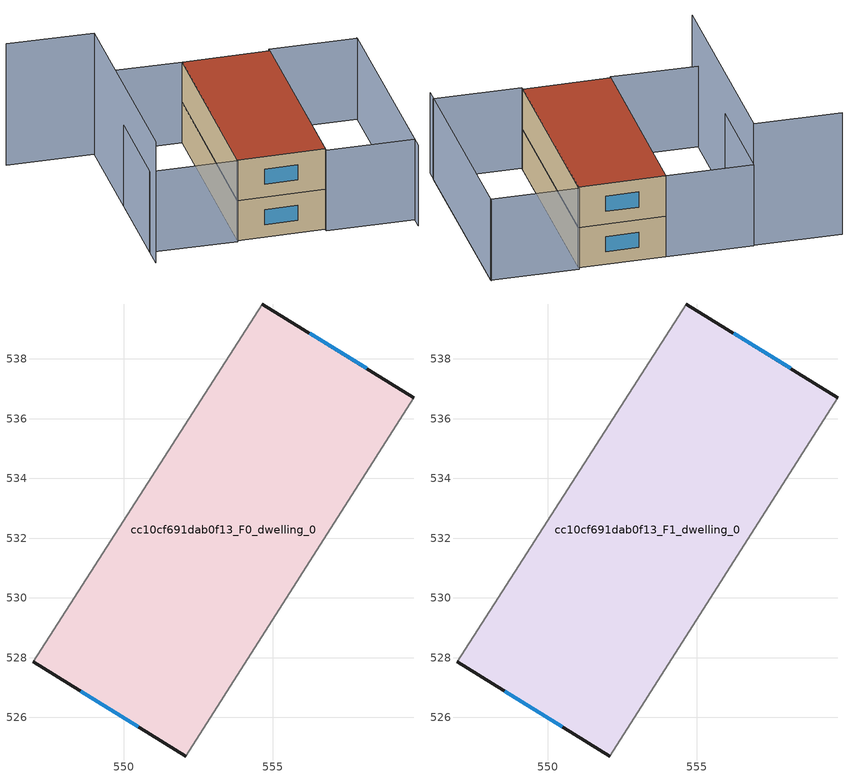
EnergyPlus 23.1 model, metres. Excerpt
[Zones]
cc10cf691dab0f13_F0_dwelling_0
 floor ground (EU_floor_Construction): 559.71,536.7 552.07,524.71 546.97,527.86 554.65,539.84 z0
 wall outside (EU_wall_Construction): 559.71,536.7 554.65,539.84 / 546.97,527.86 552.07,524.71 z0:3
 wall adiabatic (EU_wall_Construction): 554.65,539.84 546.97,527.86 / 552.07,524.71 559.71,536.7 z0:3
 window (EU_Window_Construction): 558.13,537.68 556.22,538.86 / 548.56,526.88 550.48,525.69 z0.93:2.07
cc10cf691dab0f13_F1_dwelling_0
 floor to cc10cf691dab0f13_F0_dwelling_0 (EU_floor_Construction): 559.71,536.7 552.07,524.71 546.97,527.86 554.65,539.84 z3
 wall outside (EU_wall_Construction): 559.71,536.7 554.65,539.84 / 546.97,527.86 552.07,524.71 z3:6
 wall adiabatic (EU_wall_Construction): 554.65,539.84 546.97,527.86 / 552.07,524.71 559.71,536.7 z3:6
 window (EU_Window_Construction): 558.13,537.68 556.22,538.86 / 548.56,526.88 550.48,525.69 z3.93:5.07
 roof outside (EU_roof_Construction): 552.07,524.71 559.71,536.7 554.65,539.84 546.97,527.86 z6
shading: 556.55,520.57 564.92,533.72 / 564.88,533.65 557.01,521.3 / 557.01,521.3 551.95,524.52 / 551.95,524.52 559.82,536.87 / 559.82,536.87 564.88,533.65 / 541.9,531.01 549.62,543.06 / 549.62,543.06 554.65,539.84 / 554.65,539.84 546.93,527.79 / 546.93,527.79 541.9,531.01 z0:6; 544.52,546.22 549.57,542.99 / 549.57,542.99 541.07,529.71 z0:9
[Building]
EU S2 Campaign: North Axis=0; Terrain=City; Solar Distribution=FullExterior
[Site:Location]
Montreal-Trudeau.Intl.AP: Latitude=45.4667; Longitude=-73.75; Time Zone=-5; Elevation=36
[SizingPeriod:WeatherFileDays]
AnnualSizingPeriod: Begin Month=1; Begin Day of Month=1; End Month=12; End Day of Month=31; Day of Week for Start Day=Monday; Use Weather File Daylight Saving Period=No; Use Weather File Rain and Snow Indicators=No
[MATERIAL]
EU_InternalMass_Material: Roughness=MediumRough; Thickness=0.1; Conductivity=1; Density=1800; Specific Heat=900; Thermal Absorptance=0.9; Solar Absorptance=0.7; Visible Absorptance=0.7
[MATERIAL:NOMASS] Roughness=MediumRough; Thermal Absorptance=0.9; Solar Absorptance=0.7; Visible Absorptance=0.7
Name | Thermal Resistance
EU_wall_NoMass; EU_floor_NoMass | 1.51479
EU_roof_NoMass | 2.84114
[WINDOWMATERIAL:SIMPLEGLAZINGSYSTEM]
EU_Window_SimpleGlazing: UFactor=3.53504; Solar Heat Gain Coefficient=0.8; Visible Transmittance=0.8
[CONSTRUCTION]
EU_wall_Construction: EU_wall_NoMass
EU_roof_Construction: EU_roof_NoMass
EU_floor_Construction: EU_floor_NoMass
EU_Window_Construction: EU_Window_SimpleGlazing
EU_InternalMass_Construction: EU_InternalMass_Material
[ZONE] Type=1; Multiplier=1; Ceiling Height=autocalculate; Floor Area=autocalculate; Part of Total Floor Area=Yes
Name | Volume
cc10cf691dab0f13_F0_dwelling_0 | 254.988
cc10cf691dab0f13_F1_dwelling_0 | 254.989
[INTERNALMASS] Construction=EU_InternalMass_Construction; Surface Area=84.9962
Name | Zone or ZoneList
cc10cf691dab0f13_F0_dwelling_0_EU_InternalMass | cc10cf691dab0f13_F0_dwelling_0
cc10cf691dab0f13_F1_dwelling_0_EU_InternalMass | cc10cf691dab0f13_F1_dwelling_0
[OTHEREQUIPMENT] Fuel Type=Electricity; Design Level Calculation Method=Watts/Area; Power per Zone Floor Area=1; Fraction Latent=0; Fraction Radiant=0; Fraction Lost=0; Carbon Dioxide Generation Rate=0; EndUse Subcategory=EU_Step8_InternalGains
Name | Zone or ZoneList or Space or SpaceList | Schedule
EU_Step8_InternalGain_cc10cf691dab0f13_F0_dwelling_0_f000 | cc10cf691dab0f13_F0_dwelling_0 | EU_Step8_GainSchedule_cc10cf691dab0f13_F0_dwelling_0_f000
EU_Step8_InternalGain_cc10cf691dab0f13_F1_dwelling_0_f000 | cc10cf691dab0f13_F1_dwelling_0 | EU_Step8_GainSchedule_cc10cf691dab0f13_F1_dwelling_0_f000
[ZONEVENTILATION:DESIGNFLOWRATE] Schedule=EU_AlwaysOn; Design Flow Rate Calculation Method=AirChanges/Hour; Air Changes per Hour=0.775154; Ventilation Type=Natural; Fan Pressure Rise=0; Fan Total Efficiency=1; Constant Term Coefficient=1; Temperature Term Coefficient=0; Velocity Term Coefficient=0; Velocity Squared Term Coefficient=0; Minimum Indoor Temperature=-100; Maximum Indoor Temperature=100; Delta Temperature=-100; Minimum Outdoor Temperature=-100; Maximum Outdoor Temperature=100; Maximum Wind Speed=40
Name | Zone or ZoneList or Space or SpaceList
EU_ConstantAir_cc10cf691dab0f13_F0_dwelling_0 | cc10cf691dab0f13_F0_dwelling_0
EU_ConstantAir_cc10cf691dab0f13_F1_dwelling_0 | cc10cf691dab0f13_F1_dwelling_0
[HVACTEMPLATE:THERMOSTAT] Constant Heating Setpoint=20; Constant Cooling Setpoint=50
EU_HeatOnly_cc10cf691dab0f13_F0_dwelling_0; EU_HeatOnly_cc10cf691dab0f13_F1_dwelling_0
[HVACTEMPLATE:ZONE:IDEALLOADSAIRSYSTEM] System Availability Schedule=EU_AlwaysOn; Maximum Heating Supply Air Temperature=50; Minimum Cooling Supply Air Temperature=13; Maximum Heating Supply Air Humidity Ratio=0.0156; Minimum Cooling Supply Air Humidity Ratio=0.0077; Heating Limit=NoLimit; Cooling Limit=NoLimit; Heating Availability Schedule=EU_AlwaysOn; Cooling Availability Schedule=EU_CoolingOff; Dehumidification Control Type=ConstantSensibleHeatRatio; Cooling Sensible Heat Ratio=0.7; Dehumidification Setpoint=60; Humidification Control Type=None; Humidification Setpoint=30; Outdoor Air Method=None; Outdoor Air Flow Rate per Person=0.00944; Outdoor Air Flow Rate per Zone Floor Area=0; Outdoor Air Flow Rate per Zone=0; Demand Controlled Ventilation Type=None; Outdoor Air Economizer Type=NoEconomizer; Heat Recovery Type=None; Sensible Heat Recovery Effectiveness=0.7; Latent Heat Recovery Effectiveness=0.65
Name | Template Thermostat
cc10cf691dab0f13_F0_dwelling_0 | EU_HeatOnly_cc10cf691dab0f13_F0_dwelling_0
cc10cf691dab0f13_F1_dwelling_0 | EU_HeatOnly_cc10cf691dab0f13_F1_dwelling_0
[SIZING:ZONE] Zone Cooling Design Supply Air Temperature Input Method=SupplyAirTemperature; Zone Cooling Design Supply Air Temperature=13; Zone Heating Design Supply Air Temperature Input Method=SupplyAirTemperature; Zone Heating Design Supply Air Temperature=50; Zone Cooling Design Supply Air Humidity Ratio=0.008; Zone Heating Design Supply Air Humidity Ratio=0.008; Cooling Design Air Flow Method=DesignDay; Cooling Design Air Flow Rate=0; Cooling Minimum Air Flow per Zone Floor Area=0.000762; Cooling Minimum Air Flow=0; Cooling Minimum Air Flow Fraction=0.2; Heating Design Air Flow Method=DesignDay; Heating Design Air Flow Rate=0; Heating Maximum Air Flow per Zone Floor Area=0.002032; Heating Maximum Air Flow=0.141576; Heating Maximum Air Flow Fraction=0.3; Account for Dedicated Outdoor Air System=No; Dedicated Outdoor Air System Control Strategy=NeutralSupplyAir; Dedicated Outdoor Air Low Setpoint Temperature for Design=autosize; Dedicated Outdoor Air High Setpoint Temperature for Design=autosize; Zone Load Sizing Method=Sensible Load Only No Latent Load; Zone Latent Cooling Design Supply Air Humidity Ratio Input Method=HumidityRatioDifference; Zone Cooling Design Supply Air Humidity Ratio Difference=0.005; Zone Latent Heating Design Supply Air Humidity Ratio Input Method=HumidityRatioDifference; Zone Humidification Design Supply Air Humidity Ratio Difference=0.005
cc10cf691dab0f13_F0_dwelling_0; cc10cf691dab0f13_F1_dwelling_0
[SCHEDULE:CONSTANT]
Name | Hourly Value
EU_AlwaysOn | 1
EU_CoolingOff | 0
[SCHEDULE:FILE] Column Number=1; Rows to Skip at Top=0; Number of Hours of Data=8760; Column Separator=Comma; Interpolate to Timestep=No; Minutes per Item=60; Adjust Schedule for Daylight Savings=Yes
Name | File
EU_Step8_GainSchedule_cc10cf691dab0f13_F0_dwelling_0_f000 | ../../schedules/cc10cf691dab0f13/cc10cf691dab0f13_F0_dwelling_0_f000_gain.csv
EU_Step8_GainSchedule_cc10cf691dab0f13_F1_dwelling_0_f000 | ../../schedules/cc10cf691dab0f13/cc10cf691dab0f13_F1_dwelling_0_f000_gain.csv
